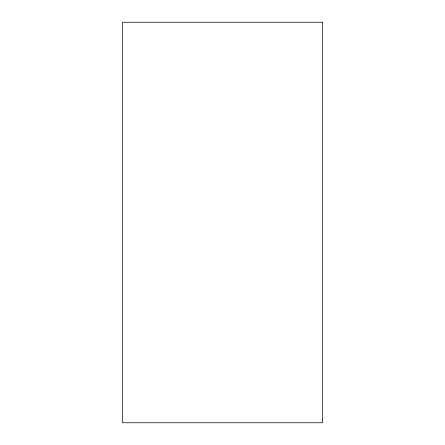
<?xml version="1.0" encoding="UTF-8"?>
<svg xmlns="http://www.w3.org/2000/svg" width="445" height="445" viewBox="0 0 445 445"><rect width="100%" height="100%" fill="white"/><g stroke="black" fill="none" stroke-linecap="round" stroke-linejoin="round"><path stroke-width="0.67" d="M322.625 22.25L122.375 22.25L122.375 422.75L322.625 422.75L322.625 22.25"/></g></svg>
